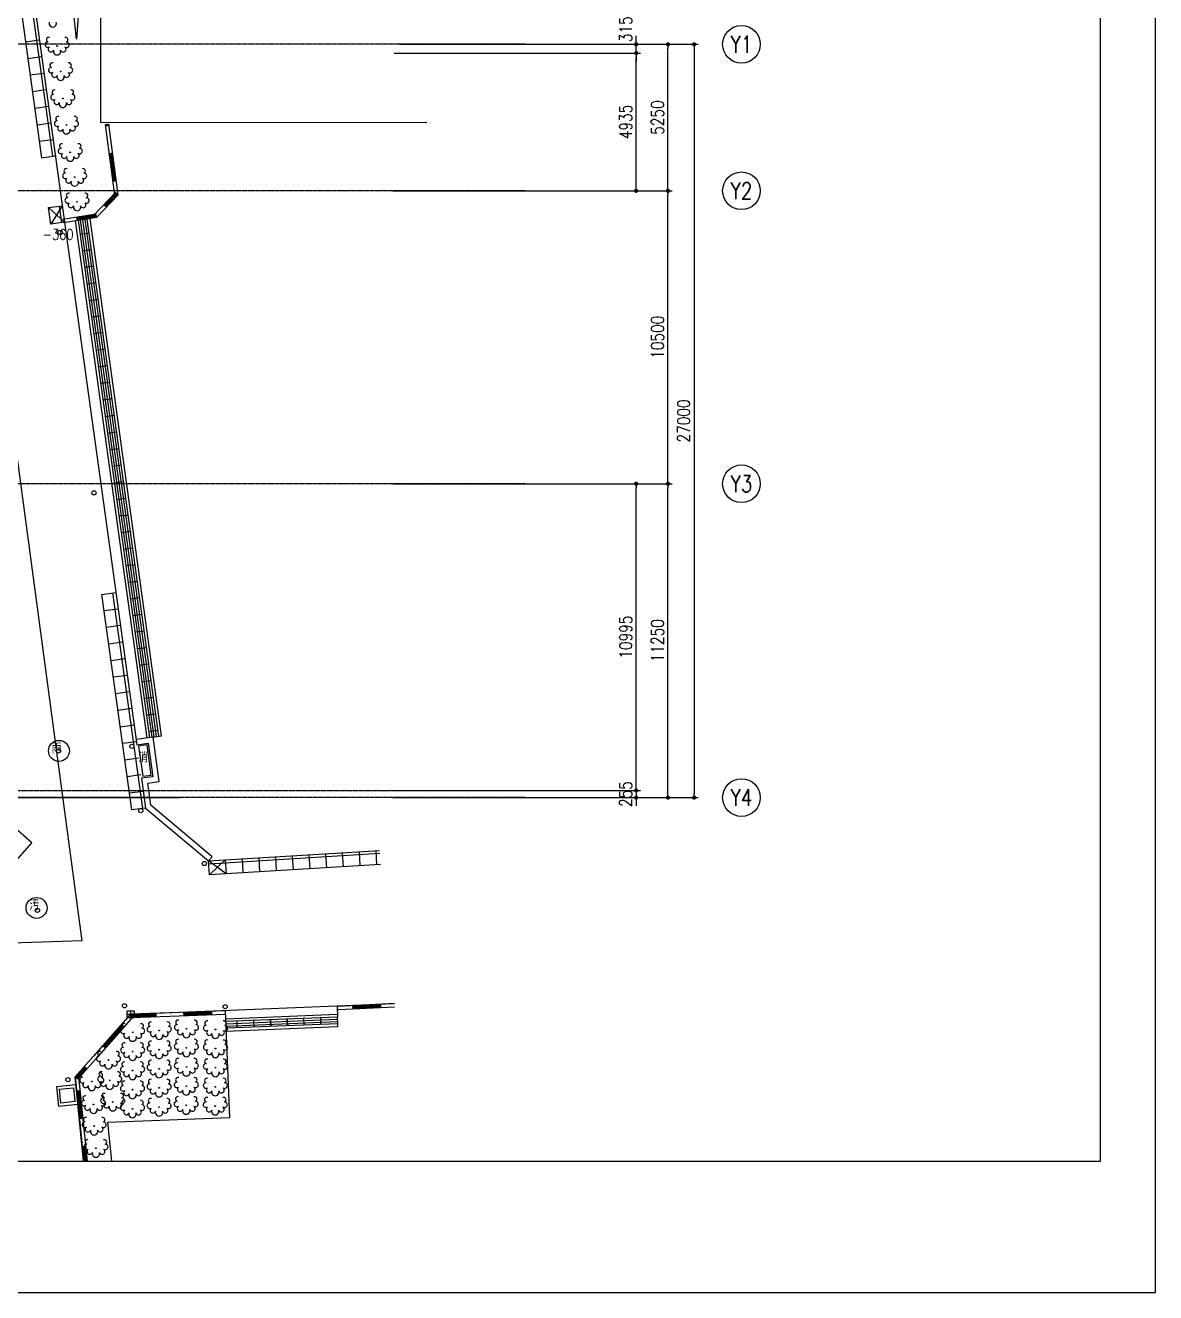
# Model space of a CAD drawing. Header units: millimetres. Extents: x 0 to 126150, y 0 to 89100.
# Drawn here: x 85657 to 126150, y 0 to 45425 of the extents above; entities that cross this region are included whole.
import ezdxf
from ezdxf.enums import TextEntityAlignment as Align

# ---------------------------------------------------------------- set-up
doc = ezdxf.new("R2010")
doc.units = ezdxf.units.MM
doc.header["$LTSCALE"] = 0.2
doc.linetypes.add('CENTER', pattern=[50.8, 31.75, -6.35, 6.35, -6.35])
doc.layers.get('Defpoints').update_dxf_attribs({"color": 5})
doc.layers.add('A_寸法', color=7, linetype='Continuous')
doc.layers.add('A_建築', color=8, linetype='Continuous')
doc.layers.add('A_通芯', color=8, linetype='CENTER', plot=False)
doc.styles.add('Dim', font='simplex.shx', dxfattribs={"width": 0.8, "bigfont": 'extfont2.shx'})
doc.styles.get("Standard").update_dxf_attribs({"font": 'simplex.shx', "width": 0.8, "bigfont": 'extfont2.shx'})
doc.dimstyles.new('1-150', dxfattribs={"dimscale": 150, "dimtxt": 3, "dimasz": 1, "dimexe": 1, "dimexo": 1, "dimgap": 1, "dimtad": 1, "dimdec": 1, "dimrnd": 0.5, "dimdsep": 46, "dimtxsty": 'Dim', "dimblk": 'DOT', "dimcen": 2.5, "dimclrd": 256, "dimclre": 256, "dimclrt": 256, "dimadec": 0, "dimazin": 0, "dimtfac": 1, "dimtdec": 1, "dimtix": 1, "dimtmove": 2, "dimatfit": 3, "dimldrblk": 'OPEN30', "dimfxl": 1, "dimlwd": -1, "dimlwe": -1, "dimarcsym": 1})

# ---------------------------------------------------------------- blocks, each defined once
blk = doc.blocks.new('_Dot')
at = {"color": 0, "linetype": 'ByBlock', "lineweight": -2}
blk.add_line((-0.5, 0), (-1, 0), dxfattribs=at)
at = {"color": 0, "linetype": 'ByBlock', "const_width": 0.5}
blk.add_lwpolyline([(-0.25, 0, 1), (0.25, 0, 1)], format="xyb", close=True, dxfattribs=at)
blk = doc.blocks.new('*D15')
at = {"layer": 'A_寸法', "transparency": 16777216}
for p, q in [((99074, 44745), (109765, 44745)), ((109615, 44595), (109615, 17895)), ((98819, 17745), (109765, 17745))]:
    blk.add_line(p, q, dxfattribs=at)
at = {"layer": 'Defpoints', "color": 0, "transparency": 16777216}
for p in [(98924, 44745), (98669, 17745), (109615, 17745)]:
    blk.add_point(p, dxfattribs=at)
at = {"layer": 'A_寸法', "transparency": 16777216, "xscale": 150, "yscale": 150, "zscale": 150}
for p, rotation in [((109615, 44745), 90), ((109615, 17745), 270)]:
    blk.add_blockref('_Dot', p, dxfattribs=dict(at, rotation=rotation))
at = {"layer": 'A_寸法', "transparency": 16777216, "insert": (109240, 31245), "char_height": 450, "attachment_point": 5, "rotation": 90, "style": 'Dim'}
blk.add_mtext('27000', dxfattribs=at)
blk = doc.blocks.new('_Open30')
at = {"color": 0, "linetype": 'ByBlock', "lineweight": -2}
for p, q in [((-1, 0.27), (0, 0)), ((0, 0), (-1, -0.27)), ((0, 0), (-1, 0))]:
    blk.add_line(p, q, dxfattribs=at)
blk = doc.blocks.new('*D16')
at = {"layer": 'A_寸法', "transparency": 16777216}
for p, q in [((98819, 28995), (108829, 28995)), ((108679, 17895), (108679, 28845)), ((98819, 17745), (108829, 17745))]:
    blk.add_line(p, q, dxfattribs=at)
at = {"layer": 'Defpoints', "color": 0, "transparency": 16777216}
for p in [(98669, 28995), (108679, 28995), (98669, 17745)]:
    blk.add_point(p, dxfattribs=at)
at = {"layer": 'A_寸法', "transparency": 16777216, "xscale": 150, "yscale": 150, "zscale": 150}
for p, rotation in [((108679, 28995), 90), ((108679, 17745), 270)]:
    blk.add_blockref('_Dot', p, dxfattribs=dict(at, rotation=rotation))
at = {"layer": 'A_寸法', "transparency": 16777216, "insert": (108304, 23370), "char_height": 450, "attachment_point": 5, "rotation": 90, "style": 'Dim'}
blk.add_mtext('11250', dxfattribs=at)
blk = doc.blocks.new('*D17')
at = {"layer": 'A_寸法', "transparency": 16777216}
for p, q in [((98819, 39495), (108829, 39495)), ((108679, 29145), (108679, 39345)), ((98819, 28995), (108829, 28995))]:
    blk.add_line(p, q, dxfattribs=at)
at = {"layer": 'Defpoints', "color": 0, "transparency": 16777216}
for p in [(98669, 39495), (108679, 39495), (98669, 28995)]:
    blk.add_point(p, dxfattribs=at)
at = {"layer": 'A_寸法', "transparency": 16777216, "xscale": 150, "yscale": 150, "zscale": 150}
for p, rotation in [((108679, 39495), 90), ((108679, 28995), 270)]:
    blk.add_blockref('_Dot', p, dxfattribs=dict(at, rotation=rotation))
at = {"layer": 'A_寸法', "transparency": 16777216, "insert": (108304, 34245), "char_height": 450, "attachment_point": 5, "rotation": 90, "style": 'Dim'}
blk.add_mtext('10500', dxfattribs=at)
blk = doc.blocks.new('*D13')
at = {"layer": 'A_寸法', "transparency": 16777216}
for p, q in [((99074, 44745), (108829, 44745)), ((108679, 39645), (108679, 44595)), ((98819, 39495), (108829, 39495))]:
    blk.add_line(p, q, dxfattribs=at)
at = {"layer": 'Defpoints', "color": 0, "transparency": 16777216}
for p in [(98924, 44745), (108679, 44745), (98669, 39495)]:
    blk.add_point(p, dxfattribs=at)
at = {"layer": 'A_寸法', "transparency": 16777216, "xscale": 150, "yscale": 150, "zscale": 150}
for p, rotation in [((108679, 44745), 90), ((108679, 39495), 270)]:
    blk.add_blockref('_Dot', p, dxfattribs=dict(at, rotation=rotation))
at = {"layer": 'A_寸法', "transparency": 16777216, "insert": (108304, 42120), "char_height": 450, "attachment_point": 5, "rotation": 90, "style": 'Dim'}
blk.add_mtext('5250', dxfattribs=at)
blk = doc.blocks.new('*D18')
at = {"layer": 'A_寸法', "transparency": 16777216}
for p, q in [((107540, 18150), (107540, 18300)), ((98819, 18000), (107690, 18000)), ((98819, 17745), (107690, 17745)), ((107540, 18000), (107540, 17745)), ((107540, 17595), (107540, 17445))]:
    blk.add_line(p, q, dxfattribs=at)
at = {"layer": 'Defpoints', "color": 0, "transparency": 16777216}
for p in [(98669, 18000), (98669, 17745), (107540, 17745)]:
    blk.add_point(p, dxfattribs=at)
at = {"layer": 'A_寸法', "transparency": 16777216, "xscale": 150, "yscale": 150, "zscale": 150}
for p, rotation in [((107540, 18000), 270), ((107540, 17745), 90)]:
    blk.add_blockref('_Dot', p, dxfattribs=dict(at, rotation=rotation))
at = {"layer": 'A_寸法', "transparency": 16777216, "insert": (107165, 17872), "char_height": 450, "attachment_point": 5, "rotation": 90, "style": 'Dim'}
blk.add_mtext('255', dxfattribs=at)
blk = doc.blocks.new('*D19')
at = {"layer": 'A_寸法', "transparency": 16777216}
for p, q in [((98819, 28995), (107690, 28995)), ((107540, 18150), (107540, 28845)), ((98819, 18000), (107690, 18000))]:
    blk.add_line(p, q, dxfattribs=at)
at = {"layer": 'Defpoints', "color": 0, "transparency": 16777216}
for p in [(98669, 28995), (107540, 28995), (98669, 18000)]:
    blk.add_point(p, dxfattribs=at)
at = {"layer": 'A_寸法', "transparency": 16777216, "xscale": 150, "yscale": 150, "zscale": 150}
for p, rotation in [((107540, 28995), 90), ((107540, 18000), 270)]:
    blk.add_blockref('_Dot', p, dxfattribs=dict(at, rotation=rotation))
at = {"layer": 'A_寸法', "transparency": 16777216, "insert": (107165, 23497), "char_height": 450, "attachment_point": 5, "rotation": 90, "style": 'Dim'}
blk.add_mtext('10995', dxfattribs=at)
blk = doc.blocks.new('*D20')
at = {"layer": 'A_寸法', "transparency": 16777216}
for p, q in [((98869, 44430), (107690, 44430)), ((107540, 39645), (107540, 44280)), ((98819, 39495), (107690, 39495))]:
    blk.add_line(p, q, dxfattribs=at)
at = {"layer": 'Defpoints', "color": 0, "transparency": 16777216}
for p in [(98719, 44430), (107540, 44430), (98669, 39495)]:
    blk.add_point(p, dxfattribs=at)
at = {"layer": 'A_寸法', "transparency": 16777216, "xscale": 150, "yscale": 150, "zscale": 150}
for p, rotation in [((107540, 44430), 90), ((107540, 39495), 270)]:
    blk.add_blockref('_Dot', p, dxfattribs=dict(at, rotation=rotation))
at = {"layer": 'A_寸法', "transparency": 16777216, "insert": (107165, 41962), "char_height": 450, "attachment_point": 5, "rotation": 90, "style": 'Dim'}
blk.add_mtext('4935', dxfattribs=at)
blk = doc.blocks.new('*D14')
at = {"layer": 'A_寸法', "transparency": 16777216}
for p, q in [((107540, 44895), (107540, 45045)), ((99061, 44745), (107690, 44745)), ((107540, 44430), (107540, 44745)), ((98869, 44430), (107690, 44430)), ((107540, 44280), (107540, 44130))]:
    blk.add_line(p, q, dxfattribs=at)
at = {"layer": 'Defpoints', "color": 0, "transparency": 16777216}
for p in [(98911, 44745), (107540, 44745), (98719, 44430)]:
    blk.add_point(p, dxfattribs=at)
at = {"layer": 'A_寸法', "transparency": 16777216, "xscale": 150, "yscale": 150, "zscale": 150}
for p, rotation in [((107540, 44745), 270), ((107540, 44430), 90)]:
    blk.add_blockref('_Dot', p, dxfattribs=dict(at, rotation=rotation))
at = {"layer": 'A_寸法', "transparency": 16777216, "insert": (107165, 45287), "char_height": 450, "attachment_point": 5, "rotation": 90, "style": 'Dim'}
blk.add_mtext('315', dxfattribs=at)

msp = doc.modelspace()

# ---------------------------------------------------------------- linework, layer by layer
at = {"layer": 'A_寸法'}
for centre in [(111312.14, 44744.81), (111312.14, 39494.81), (111312.14, 28994.81), (111312.14, 17744.81)]:
    msp.add_circle(centre, 675, dxfattribs=at)
at = {"layer": 'A_建築', "lineweight": -3}
for points in [[(77785.61, 86440.02), (87681.39, 12611.86), (47398.24, 11269.88)], [(88736.96, 77228.11), (86736.98, 77220.79), (84737, 77213.47), (84582.33, 77212.94), (82142.25, 74001.83), (87062.8, 38366.75), (88905.49, 25021.78), (89649.51, 19633.6), (90059.98, 19690.28), (90225.17, 18493.89), (89814.72, 18437.21), (89961.81, 17371.8), (92221.53, 15473.98), (98344.39, 15847.44)], [(81646.93, 73933.44), (86239.23, 40675.79), (86734.52, 40744.17)], [(86635.46, 40730.5), (82043.19, 73988.16)], [(100041.55, 58005.95), (88336.81, 57999.62), (88345.46, 41948.31), (100041.55, 41954.57)], [(88353.8, 51729.33), (87922.35, 50827.2), (87490.91, 44925.05), (87059.47, 49022.9), (86904.91, 48699.75), (86989.65, 47782.89)], [(85664.72, 44836.31), (86160.04, 44904.7)], [(85746.81, 44241.95), (86242.1, 44310.34)], [(85828.87, 43647.59), (86324.17, 43715.98)], [(85910.94, 43053.23), (86406.24, 43121.63)], [(85993.01, 42458.88), (86488.3, 42527.27)], [(86075.07, 41864.52), (86570.39, 41932.91)], [(87023.34, 38360.48), (88215.1, 38549.31), (88985.9, 39354.11), (88721.21, 41336.53), (88647.13, 41891.26)], [(88862, 39337.58), (88597.31, 41319.97), (88523.24, 41874.71)], [(88655.04, 41832.12), (88531.12, 41815.59)], [(88543.52, 41817.23), (88535.62, 41876.38)], [(88548.02, 41878.02), (88555.91, 41818.9)], [(88568.31, 41820.54), (88560.4, 41879.68)], [(88572.81, 41881.34), (88580.68, 41822.2)], [(88593.07, 41823.87), (88585.18, 41882.99)], [(88597.56, 41884.65), (88605.48, 41825.51)], [(88617.85, 41827.17), (88609.97, 41886.29)], [(88622.35, 41887.96), (88630.26, 41828.82)], [(88642.64, 41830.48), (88634.75, 41889.6)], [(86157.14, 41270.14), (86652.46, 41338.53)], [(88787.37, 40840.92), (88663.48, 40824.39)], [(88808.21, 39834.83), (88675.86, 40826.03)], [(88688.26, 40827.7), (88820.59, 39836.47)], [(88833, 39838.14), (88700.64, 40829.34)], [(88713.04, 40831.01), (88845.38, 39839.81)], [(88857.79, 39841.44), (88725.43, 40832.64)], [(88737.81, 40834.31), (88870.17, 39843.11)], [(88882.54, 39844.75), (88750.21, 40835.95)], [(88762.59, 40837.62), (88894.95, 39846.41)], [(88907.33, 39848.06), (88775, 40839.28)], [(88919.72, 39849.72), (88795.81, 39833.17)], [(88919.73, 39849.72), (88795.82, 39833.17)], [(88124.84, 38635.76), (88895.61, 39440.59)], [(88479.7, 38988.22), (88904.64, 39431.94)], [(88913.67, 39423.28), (88488.72, 38979.57)], [(88497.75, 38970.92), (88922.7, 39414.63)], [(88931.72, 39405.99), (88506.78, 38962.27)], [(88515.8, 38953.62), (88940.77, 39397.34)], [(88949.8, 39388.71), (88524.82, 38944.99)], [(88533.85, 38936.34), (88958.81, 39380.06)], [(88967.84, 39371.41), (88542.88, 38927.7)], [(88551.91, 38919.05), (88976.87, 39362.76)], [(86485.42, 38892.72), (87062.8, 38366.75), (86567.49, 38298.36), (86485.42, 38892.72), (86980.74, 38961.11), (86567.49, 38298.36)], [(86963.74, 38353.05), (86881.68, 38947.44)], [(87003.75, 38483.94), (88195.55, 38672.76)], [(87499.57, 38549.83), (88197.51, 38660.41)], [(88199.45, 38648.05), (87501.51, 38537.5)], [(87503.47, 38525.14), (88201.41, 38635.72)], [(88203.35, 38623.37), (87505.45, 38512.79)], [(88560.93, 38910.4), (88470.67, 38996.87)], [(90018.38, 19886.45), (87459.04, 38421.45)], [(87517.16, 38438.73), (87497.61, 38562.19)], [(87507.38, 38500.46), (88205.32, 38611.03)], [(88207.29, 38598.68), (87509.35, 38488.1)], [(87511.31, 38475.77), (88209.23, 38586.33)], [(88211.19, 38574), (87513.26, 38463.42)], [(87515.22, 38451.06), (88213.15, 38561.64)], [(90117.46, 19900.12), (87558.1, 38435.14)], [(90196.7, 19911.05), (87637.36, 38446.08)], [(90275.94, 19922), (87716.59, 38457.02)], [(90355.19, 19932.94), (87795.84, 38467.96)], [(90434.45, 19943.89), (87875.11, 38478.91)], [(90230.74, 19915.76), (90533.51, 19957.56), (87974.16, 38492.58)], [(87944.4, 37977.09), (87627.4, 37933.33)], [(88026.46, 37382.73), (87709.46, 37338.96)], [(88108.53, 36788.38), (87791.53, 36744.61)], [(88190.59, 36194.02), (87873.59, 36150.23)], [(88272.66, 35599.66), (87955.69, 35555.87)], [(88354.73, 35005.28), (88037.76, 34961.51)], [(88436.82, 34410.92), (88119.82, 34367.16)], [(88518.88, 33816.57), (88201.89, 33772.8)], [(88600.95, 33222.21), (88283.95, 33178.45)], [(88683.01, 32627.86), (88366.04, 32584.06)], [(88765.08, 32033.5), (88448.11, 31989.71)], [(88847.18, 31439.12), (88530.17, 31395.35)], [(88929.24, 30844.76), (88612.23, 30800.99)], [(89011.3, 30250.4), (88694.3, 30206.64)], [(89093.36, 29656.05), (88776.36, 29612.28)], [(89175.43, 29061.69), (88858.45, 29017.9)], [(89257.52, 28467.34), (88940.52, 28423.54)], [(89339.58, 27872.95), (89022.59, 27829.19)], [(89421.65, 27278.6), (89104.65, 27234.83)], [(89503.72, 26684.24), (89186.72, 26640.47)], [(89585.78, 26089.88), (89268.81, 26046.12)], [(89667.87, 25495.52), (89350.88, 25451.76)], [(89961.81, 17371.8), (89466.52, 17303.41), (88399.6, 25030.09), (88894.91, 25098.48)], [(89862.76, 17358.12), (88795.85, 25084.81)], [(89749.94, 24901.17), (89432.95, 24857.38)], [(88976.98, 24504.13), (88481.69, 24435.74)], [(89832.01, 24306.79), (89515.01, 24263.02)], [(89059.04, 23909.77), (88563.75, 23841.38)], [(89914.07, 23712.43), (89597.08, 23668.67)], [(89141.11, 23315.41), (88645.82, 23247.02)], [(89223.2, 22721.03), (88727.89, 22652.64)], [(89996.14, 23118.08), (89679.17, 23074.31)], [(90078.23, 22523.72), (89761.23, 22479.95)], [(89305.27, 22126.67), (88809.95, 22058.29)], [(90160.3, 21929.36), (89843.3, 21885.6)], [(89387.34, 21532.32), (88892.04, 21463.93)], [(89469.4, 20937.96), (88974.11, 20869.57)], [(90242.36, 21335), (89925.36, 21291.22)], [(90324.43, 20740.62), (90007.43, 20696.86)], [(89551.46, 20343.6), (89056.16, 20275.21)], [(90406.5, 20146.27), (90089.51, 20102.5)], [(89633.55, 19749.25), (89138.23, 19680.86)], [(98374.82, 15348.37), (92251.98, 14974.92), (92221.53, 15473.98), (92350.15, 15627.15), (90149.41, 17475.43), (90040.19, 18266.46), (90450.65, 18323.14), (90230.74, 19915.76), (89622.16, 19831.73)], [(89715.61, 19154.87), (89220.29, 19086.48)], [(89797.68, 18560.51), (89302.39, 18492.12)], [(15066.26, 17744.81), (91205.73, 17744.81)], [(89879.75, 17966.15), (89384.46, 17897.76)], [(82412.31, 15174.25), (83909.31, 13862.5), (85886.43, 16118.83), (84383.07, 17436.15)], [(92251.98, 14974.92), (92820.43, 15510.51), (92850.86, 15011.45), (92221.53, 15473.98)], [(92227.62, 15374.16), (98350.47, 15747.62)], [(93419.31, 15547.04), (93449.74, 15047.97)], [(94018.19, 15583.57), (94048.65, 15084.5)], [(94617.1, 15620.09), (94647.53, 15121.03)], [(95215.97, 15656.62), (95246.4, 15157.56)], [(95814.84, 15693.15), (95845.28, 15194.09)], [(96413.73, 15729.67), (96444.19, 15230.61)], [(97012.63, 15766.2), (97043.06, 15267.14)], [(97611.51, 15802.73), (97641.95, 15303.67)], [(98210.4, 15839.26), (98240.86, 15340.2)], [(87745.35, 4707.81), (87439.16, 7730.03), (89424.08, 9980.9), (98877.67, 10359.92), (96880.11, 10260.8), (96822.73, 10257.96), (96837.97, 9877.82), (92841.18, 9717.58)], [(88750.46, 4707.81), (88608.83, 6105.86), (92978.96, 6281.06), (92825.94, 10097.72), (90827.12, 10029.08), (89424.08, 9980.9), (88101.26, 8480.86), (87439.16, 7730.03), (87640.75, 5740.21), (87745.35, 4707.81)], [(89424.43, 10105.89), (89423.72, 9855.9)], [(90327.85, 9999.42), (89424.52, 9968.42)], [(90327.42, 10011.93), (90331.72, 9886.99)], [(91326.84, 10046.23), (91331.11, 9921.32)], [(92326.67, 10068.06), (91327.25, 10033.76)], [(91327.69, 10021.26), (92327.09, 10055.56)], [(92327.54, 10043.09), (91328.11, 10008.75)], [(91328.55, 9996.28), (92327.95, 10030.59)], [(92328.39, 10018.09), (91328.97, 9983.78)], [(91329.41, 9971.27), (92328.81, 10005.61)], [(92326.24, 10080.54), (92330.54, 9955.63)], [(98883.85, 10235.06), (96886.32, 10135.96), (96828.93, 10133.09)], [(97379.51, 10285.58), (97385.7, 10160.74)], [(98378.9, 10322.64), (97380.13, 10273.08)], [(97380.73, 10260.6), (98379.5, 10310.16)], [(98380.15, 10297.69), (97381.35, 10248.13)], [(97381.99, 10235.65), (98380.76, 10285.19)], [(98381.37, 10272.71), (97382.61, 10223.15)], [(97383.22, 10210.67), (98382, 10260.23)], [(98382.6, 10247.73), (97383.84, 10198.19)], [(97384.45, 10185.69), (98383.22, 10235.25)], [(98383.86, 10222.78), (97385.09, 10173.22)], [(98378.27, 10335.14), (98384.47, 10210.27)], [(89517.82, 9898.24), (88195, 8398.17), (87532.91, 7647.34)], [(89102.75, 9597.62), (88441.33, 8847.59)], [(88450.7, 8839.34), (89112.13, 9589.37)], [(89121.51, 9581.09), (88460.09, 8831.06)], [(88469.46, 8822.81), (89130.88, 9572.81)], [(89140.27, 9564.56), (88478.83, 8814.53)], [(88488.22, 8806.25), (89149.61, 9556.28)], [(89158.98, 9548.01), (88497.59, 8798)], [(88506.97, 8789.73), (89168.36, 9539.76)], [(89093.37, 9605.89), (89187.12, 9523.21)], [(89299.07, 9981.25), (89549.08, 9980.55)], [(89424.93, 9955.92), (90328.27, 9986.95)], [(90328.71, 9974.45), (89425.37, 9943.42)], [(89425.78, 9930.94), (90329.12, 9961.94)], [(90329.56, 9949.47), (89426.22, 9918.44)], [(89426.64, 9905.94), (90329.98, 9936.97)], [(90330.42, 9924.47), (89427.08, 9893.46)], [(89427.52, 9880.96), (90330.86, 9911.99)], [(90331.27, 9899.49), (89427.93, 9868.46)], [(92830.24, 9972.79), (90831.41, 9904.14), (89428.37, 9855.98)], [(92329.24, 9993.11), (91329.82, 9958.8)], [(91330.26, 9946.3), (92329.66, 9980.61)], [(92330.1, 9968.13), (91330.7, 9933.8)], [(92837.18, 9817.49), (96833.97, 9977.73)], [(92844.38, 9637.65), (96841.19, 9797.88)], [(92847.6, 9557.71), (96844.4, 9717.95)], [(92854.8, 9377.86), (96851.59, 9538.08), (96847.59, 9638.01), (92850.81, 9477.78)], [(93250.48, 9493.79), (93240.87, 9733.61)], [(93849.99, 9517.84), (93840.39, 9757.64)], [(94439.91, 9781.66), (94449.51, 9541.86), (94439.92, 9781.66)], [(95039.43, 9805.71), (95049.04, 9565.91), (95039.44, 9805.71)], [(95648.56, 9589.94), (95638.92, 9829.74)], [(96248.07, 9613.96), (96238.44, 9853.79)], [(96847.59, 9638.01), (96837.97, 9877.82)], [(89177.74, 9531.48), (88516.34, 8781.45)], [(88431.95, 8855.86), (88525.73, 8773.2)], [(87779.94, 8097.58), (87448.54, 7721.75)], [(87457.88, 7713.5), (87789.31, 8089.31)], [(87798.68, 8081.03), (87467.26, 7705.23)], [(87476.64, 7696.95), (87808.07, 8072.78)], [(87817.44, 8064.5), (87486.01, 7688.7)], [(87495.39, 7680.43), (87826.82, 8056.22)], [(87836.17, 8047.97), (87504.77, 7672.15)], [(87514.15, 7663.9), (87845.55, 8039.7)], [(87854.92, 8031.42), (87523.52, 7655.62)], [(87563.52, 7742.63), (87765.11, 5752.81), (87870.98, 4707.81)], [(87770.55, 8105.83), (87864.29, 8023.17)], [(87467.16, 7453.48), (86770.74, 7382.92), (86841.29, 6686.49), (87537.71, 6757.05)], [(87489.54, 7232.59), (87613.9, 7245.17)], [(87501.97, 7233.83), (87602.8, 6238.92)], [(87615.22, 6240.18), (87514.42, 7235.09)], [(87526.85, 7236.36), (87627.65, 6241.45)], [(87640.08, 6242.71), (87539.28, 7237.62)], [(87551.73, 7238.87), (87652.53, 6243.98)], [(87664.96, 6245.22), (87564.16, 7240.13)], [(87576.6, 7241.4), (87677.39, 6246.48)], [(87689.84, 6247.75), (87589.05, 7242.66)], [(87601.48, 7243.92), (87702.27, 6249.01)], [(87590.34, 6237.68), (87714.7, 6250.28)], [(87691.14, 5242.77), (87815.49, 5255.37)], [(87703.58, 5244.03), (87757.91, 4707.81)], [(87770.47, 4707.81), (87716.02, 5245.27)], [(87728.45, 5246.54), (87783.03, 4707.81)], [(87795.61, 4707.81), (87740.89, 5247.8)], [(87753.33, 5249.07), (87808.17, 4707.81)], [(87820.72, 4707.81), (87765.76, 5250.33)], [(87778.18, 5251.58), (87833.29, 4707.81)], [(87845.86, 4707.81), (87790.64, 5252.84)], [(87803.06, 5254.1), (87858.41, 4707.81)]]:
    msp.add_lwpolyline(points, dxfattribs=at)
for points in [[(86512.57, 45535.44, 1.38742694), (86764.68, 45534.73)], [(86521.9, 44988.96, 0.9999992), (86463.95, 44831.13)], [(87125.21, 44829.28, 1), (87068.14, 44987.42)], [(86463.94, 44831.13, 1.38742596), (86517.03, 44650.83)], [(86517.01, 44650.81, 1.38742733), (86667.66, 44538.42)], [(86667.71, 44538.44, 1.38742694), (86919.82, 44537.74)], [(86919.81, 44537.71, 1.38742733), (87071.09, 44649.26)], [(87071.07, 44649.28, 1.38742733), (87125.16, 44829.28)], [(86647.43, 44077.2, 0.9999992), (86589.49, 43919.38)], [(87250.74, 43917.53, 1), (87193.68, 44075.68)], [(86589.46, 43919.38, 1.38742596), (86642.55, 43739.07)], [(86642.54, 43739.05, 1.38742733), (86793.19, 43626.66)], [(86793.24, 43626.7, 1.38742694), (87045.35, 43625.99)], [(87045.33, 43625.95, 1.38742733), (87196.61, 43737.5)], [(87196.6, 43737.53, 1.38742733), (87250.69, 43917.54)], [(86669.66, 42947.8, 1.38742596), (86722.75, 42767.5)], [(86727.62, 43105.63, 0.9999992), (86669.67, 42947.8)], [(86722.72, 42767.48, 1.38742733), (86873.37, 42655.09)], [(87125.53, 42654.38, 1.38742733), (87276.81, 42765.93)], [(87330.92, 42945.95, 1), (87273.86, 43104.09)], [(87276.78, 42765.95, 1.38742733), (87330.87, 42945.95)], [(86873.43, 42655.11, 1.38742694), (87125.54, 42654.41)], [(86800.04, 42001.01, 1.38742596), (86853.12, 41820.7)], [(86857.99, 42158.83, 0.9999992), (86800.05, 42001.01)], [(86853.11, 41820.68, 1.38742733), (87003.76, 41708.29)], [(87255.91, 41707.59, 1.38742733), (87407.18, 41819.14)], [(87461.3, 41999.16, 1), (87404.24, 42157.31)], [(87407.17, 41819.15, 1.38742733), (87461.26, 41999.16)], [(87003.8, 41708.33, 1.38742694), (87255.92, 41707.62)], [(86935.22, 41019.13, 1.38742596), (86988.31, 40838.82)], [(86993.18, 41176.95, 0.9999992), (86935.23, 41019.13)], [(87596.49, 41017.28, 1), (87539.42, 41175.42)], [(87542.35, 40837.27, 1.38742733), (87596.44, 41017.28)], [(86988.29, 40838.8, 1.38742733), (87138.94, 40726.41)], [(87138.99, 40726.44, 1.38742694), (87391.1, 40725.74)], [(87391.09, 40725.71, 1.38742733), (87542.37, 40837.26)], [(87093.42, 40129.75, 1.38742596), (87146.5, 39949.45)], [(87151.37, 40287.58, 0.9999992), (87093.43, 40129.75)], [(87754.68, 40127.91, 1), (87697.62, 40286.06)], [(87700.54, 39947.9, 1.38742733), (87754.63, 40127.91)], [(87146.48, 39949.43, 1.38742733), (87297.13, 39837.04)], [(87297.18, 39837.07, 1.38742694), (87549.29, 39836.37)], [(87549.28, 39836.34, 1.38742733), (87700.56, 39947.89)], [(87179.08, 39248.27, 1.38742596), (87232.17, 39067.96)], [(87237.04, 39406.09, 0.9999992), (87179.09, 39248.26)], [(87232.15, 39067.94, 1.38742733), (87382.8, 38955.55)], [(87634.94, 38954.84, 1.38742733), (87786.22, 39066.39)], [(87840.34, 39246.42, 1), (87783.28, 39404.56)], [(87786.21, 39066.41, 1.38742733), (87840.3, 39246.42)], [(87382.85, 38955.58, 1.38742694), (87634.96, 38954.87)], [(89229.99, 9636.83, 0.9999992), (89172.05, 9479.01)], [(89833.3, 9477.16, 1), (89776.24, 9635.3)], [(90123.86, 9542.75, 1.38742596), (90176.95, 9362.44)], [(90181.82, 9700.57, 0.9999992), (90123.87, 9542.75)], [(90785.12, 9540.9, 1), (90728.06, 9699.05)], [(90730.99, 9360.9, 1.38742733), (90785.08, 9540.9)], [(91097.84, 9606.43, 1.38742596), (91150.93, 9426.12)], [(91155.8, 9764.25, 0.9999992), (91097.86, 9606.43)], [(91759.11, 9604.58, 1), (91702.05, 9762.73)], [(91704.97, 9424.58, 1.38742733), (91759.06, 9604.58)], [(92137.98, 9581.4, 1.38742596), (92191.07, 9401.09)], [(92195.94, 9739.22, 0.9999992), (92137.99, 9581.4)], [(92799.24, 9579.55, 1), (92742.18, 9737.7)], [(92745.11, 9399.55, 1.38742733), (92799.2, 9579.56)], [(89172.03, 9479.01, 1.38742596), (89225.11, 9298.7)], [(89225.1, 9298.68, 1.38742733), (89375.75, 9186.29)], [(89375.8, 9186.32, 1.38742713), (89627.91, 9185.62)], [(89627.89, 9185.59, 1.38742713), (89779.17, 9297.14)], [(89779.15, 9297.15, 1.38742733), (89833.24, 9477.16)], [(90176.93, 9362.43, 1.38742733), (90327.59, 9250.03)], [(90327.63, 9250.06, 1.38742713), (90579.74, 9249.36)], [(90579.73, 9249.33, 1.38742713), (90731.01, 9360.88)], [(91150.92, 9426.11, 1.38742733), (91301.57, 9313.71)], [(91301.61, 9313.74, 1.38742713), (91553.72, 9313.04)], [(91553.71, 9313.01, 1.38742713), (91704.99, 9424.56)], [(92191.04, 9401.08, 1.38742733), (92341.7, 9288.68)], [(92341.75, 9288.72, 1.38742713), (92593.86, 9288.01)], [(92593.84, 9287.98, 1.38742713), (92745.12, 9399.53)], [(88364.06, 8643.32, 0.9999992), (88306.12, 8485.49)], [(88967.37, 8483.65, 1), (88910.31, 8641.79)], [(89170.11, 8792.93, 1.38742596), (89223.2, 8612.63)], [(89228.07, 8950.76, 0.9999992), (89170.13, 8792.93)], [(89831.38, 8791.09, 1), (89774.32, 8949.23)], [(89777.24, 8611.08, 1.38742733), (89831.33, 8791.09)], [(90121.95, 8856.68, 1.38742596), (90175.03, 8676.37)], [(90179.9, 9014.5, 0.9999992), (90121.96, 8856.68)], [(90175.01, 8676.35, 1.38742733), (90325.66, 8563.96)], [(90577.81, 8563.26, 1.38742713), (90729.08, 8674.81)], [(90577.82, 8563.26, 1.38742713), (90729.09, 8674.81)], [(90783.21, 8854.83, 1), (90726.15, 9012.97)], [(90729.07, 8674.82, 1.38742733), (90783.16, 8854.83)], [(91095.92, 8920.36, 1.38742596), (91149.01, 8740.05)], [(91153.89, 9078.18, 0.9999992), (91095.94, 8920.36)], [(91148.99, 8740.04, 1.38742733), (91299.65, 8627.64)], [(91551.79, 8626.94, 1.38742713), (91703.07, 8738.49)], [(91757.19, 8918.51, 1), (91700.13, 9076.65)], [(91703.06, 8738.5, 1.38742733), (91757.15, 8918.51)], [(92136.06, 8895.3, 1.38742596), (92189.14, 8715)], [(92194.02, 9053.13, 0.9999992), (92136.08, 8895.3)], [(92189.13, 8714.98, 1.38742733), (92339.78, 8602.59)], [(92591.93, 8601.88, 1.38742713), (92743.2, 8713.43)], [(92797.33, 8893.45, 1), (92740.27, 9051.6)], [(92743.19, 8713.45, 1.38742733), (92797.28, 8893.46)], [(88306.11, 8485.5, 1.38742596), (88359.19, 8305.19)], [(88359.17, 8305.17, 1.38742733), (88509.82, 8192.78)], [(88509.87, 8192.81, 1.38742713), (88761.98, 8192.11)], [(88761.97, 8192.07, 1.38742713), (88913.25, 8303.62)], [(88913.23, 8303.64, 1.38742733), (88967.32, 8483.65)], [(89226.16, 8264.69, 0.9999992), (89168.21, 8106.86)], [(89223.19, 8612.61, 1.38742733), (89373.84, 8500.22)], [(89373.88, 8500.25, 1.38742713), (89625.99, 8499.54)], [(89625.98, 8499.51, 1.38742713), (89777.26, 8611.07)], [(89829.46, 8105.01, 1), (89772.4, 8263.16)], [(90177.98, 8328.4, 0.9999992), (90120.04, 8170.58)], [(90325.7, 8563.99, 1.38742713), (90577.82, 8563.29)], [(90325.71, 8563.99, 1.38742713), (90577.83, 8563.29)], [(90781.29, 8168.73, 1), (90724.23, 8326.88)], [(91094.01, 8234.26, 1.38742596), (91147.09, 8053.95)], [(91151.96, 8392.08, 0.9999992), (91094.02, 8234.26)], [(91299.7, 8627.67, 1.38742713), (91551.81, 8626.97)], [(91755.27, 8232.41, 1), (91698.21, 8390.56)], [(91701.14, 8052.41, 1.38742733), (91755.23, 8232.42)], [(92134.15, 8209.23, 1.38742596), (92187.23, 8028.93)], [(92192.1, 8367.05, 0.9999992), (92134.16, 8209.23)], [(92339.83, 8602.62, 1.38742713), (92591.95, 8601.91)], [(92795.41, 8207.38, 1), (92738.35, 8365.53)], [(92741.28, 8027.38, 1.38742733), (92795.37, 8207.38)], [(87764.36, 7870.39, 0.9999992), (87706.41, 7712.56)], [(88348.34, 7755.03, 1.38742596), (88401.42, 7574.72)], [(88406.29, 7912.85, 0.9999992), (88348.35, 7755.02)], [(88367.66, 7710.72, 1), (88310.6, 7868.87)], [(89009.6, 7753.18, 1), (88952.54, 7911.32)], [(88955.47, 7573.17, 1.38742733), (89009.56, 7753.18)], [(89168.2, 8106.86, 1.38742596), (89221.29, 7926.56)], [(89221.26, 7926.54, 1.38742733), (89371.92, 7814.15)], [(89371.97, 7814.18, 1.38742713), (89624.08, 7813.47)], [(89624.07, 7813.44, 1.38742713), (89775.35, 7924.99)], [(89775.32, 7925.01, 1.38742733), (89829.41, 8105.02)], [(90120.03, 8170.58, 1.38742596), (90173.11, 7990.27)], [(90173.1, 7990.26, 1.38742733), (90323.75, 7877.86)], [(90323.8, 7877.89, 1.38742713), (90575.91, 7877.19)], [(90575.89, 7877.16, 1.38742713), (90727.17, 7988.71)], [(90727.15, 7988.73, 1.38742733), (90781.25, 8168.73)], [(91147.08, 8053.94, 1.38742733), (91297.73, 7941.54)], [(91297.77, 7941.58, 1.38742713), (91549.89, 7940.87)], [(91549.88, 7940.84, 1.38742713), (91701.15, 8052.39)], [(92187.22, 8028.91, 1.38742733), (92337.87, 7916.51)], [(92337.91, 7916.55, 1.38742713), (92590.02, 7915.84)], [(92590.01, 7915.81, 1.38742713), (92741.29, 8027.36)], [(87706.39, 7712.57, 1.38742596), (87759.47, 7532.26)], [(87759.45, 7532.24, 1.38742733), (87910.1, 7419.85)], [(87910.16, 7419.88, 1.38742713), (88162.28, 7419.18)], [(88162.26, 7419.15, 1.38742713), (88313.53, 7530.7)], [(88313.52, 7530.72, 1.38742733), (88367.61, 7710.72)], [(88401.4, 7574.7, 1.38742733), (88552.05, 7462.31)], [(88552.1, 7462.34, 1.38742713), (88804.22, 7461.64)], [(88804.21, 7461.6, 1.38742713), (88955.48, 7573.16)], [(89166.28, 7420.77, 1.38742596), (89219.36, 7240.46)], [(89224.24, 7578.59, 0.9999992), (89166.3, 7420.76)], [(89827.54, 7418.92, 1), (89770.48, 7577.06)], [(89773.41, 7238.91, 1.38742733), (89827.5, 7418.92)], [(90118.11, 7484.51, 1.38742596), (90171.2, 7304.2)], [(90176.07, 7642.33, 0.9999992), (90118.13, 7484.51)], [(90171.19, 7304.18, 1.38742733), (90321.84, 7191.79)], [(90573.98, 7191.09, 1.38742713), (90725.26, 7302.64)], [(90779.38, 7482.66, 1), (90722.32, 7640.81)], [(90725.24, 7302.66, 1.38742733), (90779.33, 7482.66)], [(91092.1, 7548.19, 1.38742596), (91145.18, 7367.88)], [(91150.06, 7706.01, 0.9999992), (91092.12, 7548.19)], [(91145.16, 7367.87, 1.38742733), (91295.81, 7255.47)], [(91547.96, 7254.77, 1.38742713), (91699.24, 7366.32)], [(91753.36, 7546.34, 1), (91696.3, 7704.49)], [(91699.23, 7366.34, 1.38742733), (91753.32, 7546.34)], [(92132.23, 7523.16, 1.38742596), (92185.32, 7342.85)], [(92190.19, 7680.98, 0.9999992), (92132.25, 7523.15)], [(92185.3, 7342.83, 1.38742733), (92335.95, 7230.44)], [(92588.1, 7229.73, 1.38742713), (92739.38, 7341.29)], [(92793.5, 7521.31, 1), (92736.44, 7679.46)], [(92739.35, 7341.31, 1.38742733), (92793.44, 7521.31)], [(87770.5, 6893.51, 1.38742596), (87823.59, 6713.21)], [(87828.46, 7051.33, 0.9999992), (87770.52, 6893.51)], [(88456.82, 6980.12, 1.38742596), (88509.9, 6799.81)], [(88431.77, 6891.66, 1), (88374.71, 7049.81)], [(88377.63, 6711.66, 1.38742733), (88431.72, 6891.67)], [(88514.78, 7137.94, 0.9999992), (88456.84, 6980.12)], [(89118.09, 6978.27, 1), (89061.03, 7136.42)], [(89063.96, 6798.27, 1.38742733), (89118.05, 6978.27)], [(89222.32, 6892.51, 0.9999992), (89164.38, 6734.69)], [(89219.35, 7240.44, 1.38742733), (89370, 7128.05)], [(89370.05, 7128.08, 1.38742713), (89622.17, 7127.38)], [(89622.15, 7127.34, 1.38742713), (89773.42, 7238.89)], [(89825.63, 6732.85, 1), (89768.57, 6890.99)], [(90174.16, 6956.26, 0.9999992), (90116.21, 6798.43)], [(90321.88, 7191.82, 1.38742713), (90573.99, 7191.12)], [(90777.46, 6796.59, 1), (90720.4, 6954.73)], [(91090.17, 6862.09, 1.38742596), (91143.26, 6681.78)], [(91148.14, 7019.91, 0.9999992), (91090.2, 6862.09)], [(91295.87, 7255.5, 1.38742713), (91547.98, 7254.8)], [(91751.45, 6860.24, 1), (91694.39, 7018.39)], [(91697.31, 6680.24, 1.38742733), (91751.4, 6860.24)], [(92130.31, 6837.06, 1.38742596), (92183.4, 6656.76)], [(92188.27, 6994.88, 0.9999992), (92130.32, 6837.06)], [(92336, 7230.47, 1.38742713), (92588.11, 7229.77)], [(92791.57, 6835.21, 1), (92734.51, 6993.36)], [(92737.44, 6655.21, 1.38742733), (92791.53, 6835.22)], [(87823.58, 6713.19, 1.38742733), (87974.23, 6600.79)], [(87974.27, 6600.83, 1.38742713), (88226.38, 6600.12)], [(88226.37, 6600.09, 1.38742713), (88377.65, 6711.64)], [(88509.89, 6799.8, 1.38742733), (88660.54, 6687.4)], [(88660.59, 6687.43, 1.38742713), (88912.7, 6686.73)], [(88912.68, 6686.7, 1.38742713), (89063.96, 6798.25)], [(89164.37, 6734.69, 1.38742596), (89217.45, 6554.39)], [(89217.44, 6554.37, 1.38742733), (89368.09, 6441.98)], [(89368.13, 6442.01, 1.38742713), (89620.24, 6441.3)], [(89620.23, 6441.27, 1.38742713), (89771.51, 6552.82)], [(89771.49, 6552.84, 1.38742733), (89825.58, 6732.85)], [(90116.19, 6798.44, 1.38742596), (90169.28, 6618.13)], [(90169.26, 6618.11, 1.38742733), (90319.92, 6505.72)], [(90319.97, 6505.75, 1.38742713), (90572.08, 6505.04)], [(90572.06, 6505.01, 1.38742713), (90723.34, 6616.56)], [(90723.33, 6616.58, 1.38742733), (90777.42, 6796.59)], [(91143.25, 6681.77, 1.38742733), (91293.9, 6569.37)], [(91293.95, 6569.4, 1.38742713), (91546.06, 6568.7)], [(91546.04, 6568.67, 1.38742713), (91697.32, 6680.22)], [(92183.38, 6656.74, 1.38742733), (92334.04, 6544.34)], [(92334.08, 6544.38, 1.38742713), (92586.19, 6543.67)], [(92586.18, 6543.64, 1.38742713), (92737.46, 6655.19)], [(87790.46, 6118.83, 1.38742596), (87843.55, 5938.52)], [(87848.43, 6276.65, 0.9999992), (87790.48, 6118.83)], [(87843.53, 5938.5, 1.38742733), (87994.18, 5826.11)], [(88246.33, 5825.41, 1.38742713), (88397.61, 5936.96)], [(88451.73, 6116.98, 1), (88394.67, 6275.12)], [(88397.6, 5936.98, 1.38742733), (88451.69, 6116.98)], [(87912.6, 5479.72, 0.9999992), (87854.66, 5321.89)], [(87994.24, 5826.14, 1.38742713), (88246.35, 5825.44)], [(88515.91, 5320.05, 1), (88458.85, 5478.19)], [(87854.64, 5321.9, 1.38742596), (87907.73, 5141.59)], [(87907.71, 5141.57, 1.38742733), (88058.36, 5029.18)], [(88058.41, 5029.21, 1.38742713), (88310.52, 5028.51)], [(88310.51, 5028.47, 1.38742713), (88461.79, 5140.02)], [(88461.77, 5140.04, 1.38742733), (88515.86, 5320.05)]]:
    msp.add_lwpolyline(points, format="xyb", dxfattribs=at)
for points in [[(89713.96, 19590.85), (89862.9, 18512.21), (90164.06, 18553.81), (90015.12, 19632.43)], [(89548.72, 9855.55), (89298.73, 9856.25), (89299.42, 10106.25), (89549.42, 10105.55)], [(87428.16, 6846.46), (86930.7, 6796.07), (86880.3, 7293.51), (87377.75, 7343.93)]]:
    msp.add_lwpolyline(points, close=True, dxfattribs=at)
for centre, radius in [((86793.92, 44684.96), 13.37), ((86919.46, 43773.2), 13.37), ((86999.64, 42801.62), 13.37), ((87130.02, 41854.83), 13.37), ((87265.2, 40872.95), 13.37), ((87423.4, 39983.58), 13.37), ((87509.06, 39102.08), 13.37), ((86900.66, 38002.61), 75), ((88117.99, 28667.59), 75), ((86860.09, 19419.24), 375), ((89473.33, 19581.6), 75), ((86843.45, 19415.09), 75), ((89792.85, 17277.27), 75), ((92069.26, 15380.35), 75), ((86058.75, 13790.01), 375), ((86088.67, 13702.07), 75), ((89208.3, 10281.65), 75), ((92815.5, 10249.85), 75), ((89502.01, 9332.83), 13.37), ((90453.85, 9396.57), 13.37), ((91427.83, 9460.25), 13.37), ((92467.96, 9435.22), 13.37), ((89500.1, 8646.76), 13.37), ((90451.93, 8710.5), 13.37), ((91425.91, 8774.18), 13.37), ((92466.04, 8749.12), 13.37), ((88636.09, 8339.31), 13.37), ((89498.18, 7960.68), 13.37), ((90450.02, 8024.4), 13.37), ((91424, 8088.08), 13.37), ((92464.13, 8063.05), 13.37), ((87179.98, 7636.2), 75), ((88036.37, 7566.39), 13.37), ((88678.32, 7608.84), 13.37), ((89496.27, 7274.58), 13.37), ((90448.1, 7338.33), 13.37), ((91422.08, 7402.01), 13.37), ((92462.22, 7376.98), 13.37), ((88786.81, 6833.94), 13.37), ((88100.48, 6747.33), 13.37), ((89494.35, 6588.51), 13.37), ((90446.18, 6652.25), 13.37), ((91420.17, 6715.91), 13.37), ((92460.3, 6690.88), 13.37), ((88120.45, 5972.65), 13.37), ((88184.63, 5175.71), 13.37)]:
    msp.add_circle(centre, radius, dxfattribs=at)
at = {"layer": 'A_通芯'}
for p, q in [((103575.31, 44744.81), (25681.81, 44744.81)), ((103575.31, 39494.81), (25681.81, 39494.81)), ((103575.31, 28994.81), (25681.81, 28994.81)), ((103575.31, 17744.81), (25681.81, 17744.81)), ((26529.71, 17999.83), (103575.31, 17999.83))]:
    msp.add_line(p, q, dxfattribs=at)
at = {"layer": 'Defpoints'}
for points in [[(0, 0), (126150, 0), (126150, 89100), (0, 89100)], [(1972.5, 4707.81), (124177.5, 4707.81), (124177.5, 87225), (1972.5, 87225)]]:
    msp.add_lwpolyline(points, close=True, dxfattribs=at)

# ---------------------------------------------------------------- texts
at = {"layer": 'A_寸法', "width": 0.8}
for s, p in [('Y1', (111312.14, 44744.81)), ('Y2', (111312.14, 39494.81)), ('Y3', (111312.14, 28994.81)), ('Y4', (111312.14, 17744.81))]:
    msp.add_text(s, height=600, dxfattribs=at).set_placement(p, align=Align.MIDDLE)
at = {"layer": 'A_建築', "lineweight": -3, "width": 0.8}
for s, rotation, p in [('-360', 359.839907, (86275.18, 37631.11)), ('雨', 359.840177, (86603.68, 19220.18)), ('消', 359.839606, (89708.36, 18892.89)), ('汚', 359.83989, (85802.34, 13590.95))]:
    msp.add_text(s, height=375.94, rotation=rotation, dxfattribs=at).set_placement(p, align=Align.BOTTOM_LEFT)

# ---------------------------------------------------------------- dimensions: what is measured, and where the dimension line sits
at = {"layer": 'A_寸法'}
dim = msp.add_linear_dim(base=(107539.65, 44744.81), p1=(98718.55, 44429.8), p2=(98910.97, 44744.81), angle=90, dimstyle='1-150', dxfattribs=at)
dim.commit()
dim.dimension.update_dxf_attribs({"geometry": '*D14', "text_midpoint": (107164.65, 45287.31), "dimtype": 160})
for base, p1, p2, picture, middle in [((108678.83, 44744.81), (98668.54, 39494.8), (98923.55, 44744.81), '*D13', (108303.83, 42119.8)), ((109614.72, 17744.81), (98923.55, 44744.81), (98668.56, 17744.81), '*D15', (109239.72, 31244.81)), ((107539.65, 44429.8), (98668.56, 39494.81), (98718.55, 44429.8), '*D20', (107164.65, 41962.31)), ((108678.83, 39494.81), (98668.56, 28994.81), (98668.56, 39494.81), '*D17', (108303.83, 34244.81)), ((108678.83, 28994.81), (98668.56, 17744.81), (98668.54, 28994.81), '*D16', (108303.83, 23369.81)), ((107539.65, 28994.81), (98668.56, 17999.83), (98668.56, 28994.81), '*D19', (107164.65, 23497.32)), ((107539.65, 17744.81), (98668.56, 17999.83), (98668.56, 17744.81), '*D18', (107164.65, 17872.32))]:
    dim = msp.add_linear_dim(base=base, p1=p1, p2=p2, angle=90, dimstyle='1-150', dxfattribs=at)
    dim.commit()
    dim.dimension.update_dxf_attribs({"geometry": picture, "text_midpoint": middle})

doc.saveas('drawing.dxf')
